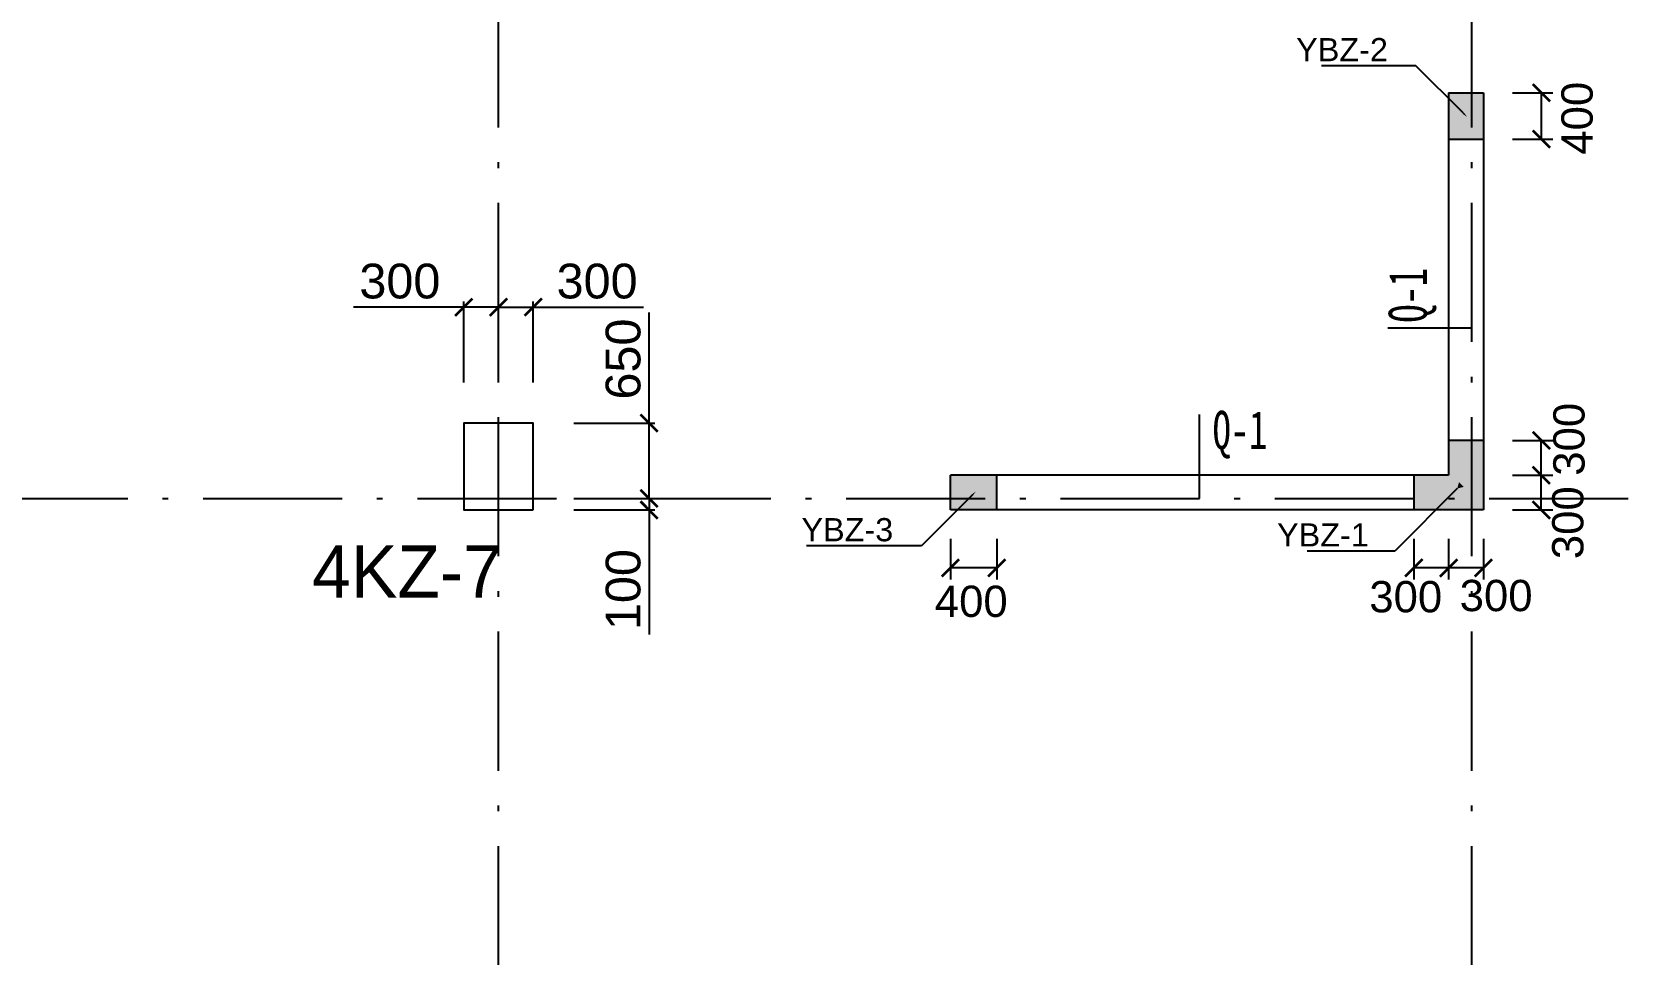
# Model space of a CAD drawing. Header units: millimetres. Extents: x -3831 to 465700, y 39900 to 106100.
# Drawn here: x 248475 to 262359, y 67662 to 75622 of the extents above; entities that cross this region are included whole.
import ezdxf
from ezdxf import colors
from ezdxf.entities.mleader import LeaderData, LeaderLine
from ezdxf.math import Vec2, Vec3

# ---------------------------------------------------------------- set-up
doc = ezdxf.new("R2010")
doc.units = ezdxf.units.MM
doc.linetypes.add('线型2', pattern=[1850, 1200, -300, 50, -300])
for name, color, linetype in [('BZ-name', 160, 'Continuous'), ('column_dim', 90, 'Continuous'), ('DOTE', 10, '线型2'), ('WALL-Beam', 80, 'Continuous'), ('wall_dim', 60, 'Continuous'), ('WALL_INFO', 130, 'Continuous')]:
    doc.layers.add(name, color=color, linetype=linetype)
for name, color, linetype, lineweight in [('S_Cl', 2, 'Continuous', 25), ('S_ColumFocus', 2, 'Continuous', 9), ('S_ConcWall', 3, 'Continuous', 25)]:
    doc.layers.add(name, color=color, linetype=linetype, lineweight=lineweight)
doc.styles.get("Standard").update_dxf_attribs({"font": 'arial.ttf'})
doc.styles.add('xxxx', font='RIF.ttf')
doc.styles.add('宋体', font='')
doc.styles.get('宋体').set_extended_font_data('宋体')
doc.dimstyles.new('ISO-25', dxfattribs={"dimtxt": 2.5, "dimasz": 2.5, "dimexe": 1.25, "dimexo": 0.625, "dimtad": 1, "dimtxsty": 'Standard', "dimcen": 2.5, "dimadec": 0, "dimazin": 0, "dimtfac": 1, "dimtmove": 0, "dimatfit": 3, "dimfxl": 1, "dimarcsym": 0})

# ---------------------------------------------------------------- blocks, each defined once
blk = doc.blocks.new('_DatumFilled')
at = {"color": 0, "linetype": 'ByBlock'}
blk.add_solid([(0, 0.58), (-1, 0), (0, -0.58)], dxfattribs=at)
blk = doc.blocks.new('_ArchTick')
at = {"color": 0, "linetype": 'ByBlock', "const_width": 0.15}
blk.add_lwpolyline([(-0.5, -0.5), (0.5, 0.5)], dxfattribs=at)
blk = doc.blocks.new('*D1082')
at = {"layer": 'column_dim', "color": 0, "lineweight": -2, "transparency": 16777216}
for p, q in [((253800, 71600), (253800, 71750)), ((253150, 71600), (253850, 71600)), ((253150, 71500), (253850, 71500)), ((253800, 71600), (253800, 71500)), ((253800, 71500), (253800, 70426))]:
    blk.add_line(p, q, dxfattribs=at)
at = {"layer": 'Defpoints', "color": 0, "transparency": 16777216}
for p in [(252800, 71600), (252800, 71500), (253800, 71600)]:
    blk.add_point(p, dxfattribs=at)
at = {"layer": 'column_dim', "color": 0, "lineweight": -2, "transparency": 16777216, "xscale": 150, "yscale": 150, "zscale": 150}
for p, rotation in [((253800, 71600), 270), ((253800, 71500), 90)]:
    blk.add_blockref('_ArchTick', p, dxfattribs=dict(at, rotation=rotation))
at = {"layer": 'column_dim', "color": 7, "transparency": 16777216, "insert": (253577, 70813), "char_height": 300, "attachment_point": 5, "rotation": 90}
blk.add_mtext('100', dxfattribs=at)
blk = doc.blocks.new('*D1083')
at = {"layer": 'column_dim', "color": 0, "lineweight": -2, "transparency": 16777216}
for p, q in [((253800, 72250), (253800, 73203)), ((253150, 72250), (253850, 72250)), ((253800, 71600), (253800, 72250)), ((253150, 71600), (253850, 71600))]:
    blk.add_line(p, q, dxfattribs=at)
at = {"layer": 'Defpoints', "color": 0, "transparency": 16777216}
for p in [(252800, 72250), (252800, 71600), (253800, 71600)]:
    blk.add_point(p, dxfattribs=at)
at = {"layer": 'column_dim', "color": 0, "lineweight": -2, "transparency": 16777216, "xscale": 150, "yscale": 150, "zscale": 150}
for p, rotation in [((253800, 72250), 90), ((253800, 71600), 270)]:
    blk.add_blockref('_ArchTick', p, dxfattribs=dict(at, rotation=rotation))
at = {"layer": 'column_dim', "color": 7, "transparency": 16777216, "insert": (253577, 72802), "char_height": 300, "attachment_point": 5, "rotation": 90}
blk.add_mtext('650', dxfattribs=at)
blk = doc.blocks.new('*D1084')
at = {"layer": 'column_dim', "color": 0, "lineweight": -2, "transparency": 16777216}
for p, q in [((252500, 72600), (252500, 73300)), ((252500, 73250), (252800, 73250)), ((252800, 72600), (252800, 73300)), ((252800, 73250), (253752, 73250))]:
    blk.add_line(p, q, dxfattribs=at)
at = {"layer": 'Defpoints', "color": 0, "transparency": 16777216}
for p in [(252500, 73250), (252500, 72250), (252800, 72250)]:
    blk.add_point(p, dxfattribs=at)
at = {"layer": 'column_dim', "color": 0, "lineweight": -2, "transparency": 16777216, "xscale": 150, "yscale": 150, "zscale": 150, "rotation": 180}
blk.add_blockref('_ArchTick', (252500, 73250), dxfattribs=at)
at = {"layer": 'column_dim', "color": 0, "lineweight": -2, "transparency": 16777216, "xscale": 150, "yscale": 150, "zscale": 150}
blk.add_blockref('_ArchTick', (252800, 73250), dxfattribs=at)
at = {"layer": 'column_dim', "color": 7, "transparency": 16777216, "insert": (253351, 73473), "char_height": 300, "attachment_point": 5}
blk.add_mtext('300', dxfattribs=at)
blk = doc.blocks.new('*D1085')
at = {"layer": 'column_dim', "color": 0, "lineweight": -2, "transparency": 16777216}
for p, q in [((252200, 73250), (251248, 73250)), ((252200, 72600), (252200, 73300)), ((252500, 73250), (252200, 73250)), ((252500, 72600), (252500, 73300))]:
    blk.add_line(p, q, dxfattribs=at)
at = {"layer": 'Defpoints', "color": 0, "transparency": 16777216}
for p in [(252500, 73250), (252200, 72250), (252500, 72250)]:
    blk.add_point(p, dxfattribs=at)
at = {"layer": 'column_dim', "color": 0, "lineweight": -2, "transparency": 16777216, "xscale": 150, "yscale": 150, "zscale": 150, "rotation": 180}
blk.add_blockref('_ArchTick', (252200, 73250), dxfattribs=at)
at = {"layer": 'column_dim', "color": 0, "lineweight": -2, "transparency": 16777216, "xscale": 150, "yscale": 150, "zscale": 150}
blk.add_blockref('_ArchTick', (252500, 73250), dxfattribs=at)
at = {"layer": 'column_dim', "color": 7, "transparency": 16777216, "insert": (251649, 73473), "char_height": 300, "attachment_point": 5}
blk.add_mtext('300', dxfattribs=at)
blk = doc.blocks.new('*D2827')
at = {"layer": 'Defpoints', "color": 0, "transparency": 16777216}
for p in [(260700, 71500), (261000, 71500), (260700, 71000)]:
    blk.add_point(p, dxfattribs=at)
at = {"layer": 'wall_dim', "color": 0, "lineweight": -2, "transparency": 16777216}
for p, q in [((260700, 71250), (260700, 70901)), ((261000, 71250), (261000, 70901)), ((261000, 71000), (260700, 71000))]:
    blk.add_line(p, q, dxfattribs=at)
at = {"layer": 'wall_dim', "color": 0, "lineweight": -2, "transparency": 16777216, "xscale": 150, "yscale": 150, "zscale": 150, "rotation": 180}
blk.add_blockref('_ArchTick', (260700, 71000), dxfattribs=at)
at = {"layer": 'wall_dim', "color": 0, "lineweight": -2, "transparency": 16777216, "xscale": 150, "yscale": 150, "zscale": 150}
blk.add_blockref('_ArchTick', (261000, 71000), dxfattribs=at)
at = {"layer": 'wall_dim', "color": 7, "transparency": 16777216, "insert": (261110, 70760), "char_height": 270, "attachment_point": 5}
blk.add_mtext('300', dxfattribs=at)
blk = doc.blocks.new('*D2828')
at = {"layer": 'Defpoints', "color": 0, "transparency": 16777216}
for p in [(260400, 71500), (260700, 71500), (260400, 71000)]:
    blk.add_point(p, dxfattribs=at)
at = {"layer": 'wall_dim', "color": 0, "lineweight": -2, "transparency": 16777216}
for p, q in [((260400, 71250), (260400, 70901)), ((260700, 71250), (260700, 70901)), ((260700, 71000), (260400, 71000))]:
    blk.add_line(p, q, dxfattribs=at)
at = {"layer": 'wall_dim', "color": 0, "lineweight": -2, "transparency": 16777216, "xscale": 150, "yscale": 150, "zscale": 150, "rotation": 180}
blk.add_blockref('_ArchTick', (260400, 71000), dxfattribs=at)
at = {"layer": 'wall_dim', "color": 0, "lineweight": -2, "transparency": 16777216, "xscale": 150, "yscale": 150, "zscale": 150}
blk.add_blockref('_ArchTick', (260700, 71000), dxfattribs=at)
at = {"layer": 'wall_dim', "color": 7, "transparency": 16777216, "insert": (260330, 70750), "char_height": 270, "attachment_point": 5}
blk.add_mtext('300', dxfattribs=at)
blk = doc.blocks.new('*D2829')
at = {"layer": 'Defpoints', "color": 0, "transparency": 16777216}
for p in [(261000, 71800), (261500, 71800), (261000, 71500)]:
    blk.add_point(p, dxfattribs=at)
at = {"layer": 'wall_dim', "color": 0, "lineweight": -2, "transparency": 16777216}
for p, q in [((261250, 71800), (261599, 71800)), ((261500, 71500), (261500, 71800)), ((261250, 71500), (261599, 71500))]:
    blk.add_line(p, q, dxfattribs=at)
at = {"layer": 'wall_dim', "color": 0, "lineweight": -2, "transparency": 16777216, "xscale": 150, "yscale": 150, "zscale": 150}
for p, rotation in [((261500, 71800), 90), ((261500, 71500), 270)]:
    blk.add_blockref('_ArchTick', p, dxfattribs=dict(at, rotation=rotation))
at = {"layer": 'wall_dim', "color": 7, "transparency": 16777216, "insert": (261730, 71390), "char_height": 270, "attachment_point": 5, "rotation": 90}
blk.add_mtext('300', dxfattribs=at)
blk = doc.blocks.new('*D2830')
at = {"layer": 'Defpoints', "color": 0, "transparency": 16777216}
for p in [(261000, 72100), (261500, 72100), (261000, 71800)]:
    blk.add_point(p, dxfattribs=at)
at = {"layer": 'wall_dim', "color": 0, "lineweight": -2, "transparency": 16777216}
for p, q in [((261250, 72100), (261599, 72100)), ((261500, 71800), (261500, 72100)), ((261250, 71800), (261599, 71800))]:
    blk.add_line(p, q, dxfattribs=at)
at = {"layer": 'wall_dim', "color": 0, "lineweight": -2, "transparency": 16777216, "xscale": 150, "yscale": 150, "zscale": 150}
for p, rotation in [((261500, 72100), 90), ((261500, 71800), 270)]:
    blk.add_blockref('_ArchTick', p, dxfattribs=dict(at, rotation=rotation))
at = {"layer": 'wall_dim', "color": 7, "transparency": 16777216, "insert": (261740, 72110), "char_height": 270, "attachment_point": 5, "rotation": 90}
blk.add_mtext('300', dxfattribs=at)
blk = doc.blocks.new('*D2831')
at = {"layer": 'Defpoints', "color": 0, "transparency": 16777216}
for p in [(261000, 75100), (261000, 74700), (261500, 74700)]:
    blk.add_point(p, dxfattribs=at)
at = {"layer": 'wall_dim', "color": 0, "lineweight": -2, "transparency": 16777216}
for p, q in [((261250, 75100), (261599, 75100)), ((261500, 75100), (261500, 74700)), ((261250, 74700), (261599, 74700))]:
    blk.add_line(p, q, dxfattribs=at)
at = {"layer": 'wall_dim', "color": 0, "lineweight": -2, "transparency": 16777216, "xscale": 150, "yscale": 150, "zscale": 150}
for p, rotation in [((261500, 75100), 90), ((261500, 74700), 270)]:
    blk.add_blockref('_ArchTick', p, dxfattribs=dict(at, rotation=rotation))
at = {"layer": 'wall_dim', "color": 7, "transparency": 16777216, "insert": (261810, 74880), "char_height": 270, "attachment_point": 5, "rotation": 90}
blk.add_mtext('400', dxfattribs=at)
blk = doc.blocks.new('*D2832')
at = {"layer": 'Defpoints', "color": 0, "transparency": 16777216}
for p in [(256400, 71500), (256800, 71500), (256400, 71000)]:
    blk.add_point(p, dxfattribs=at)
at = {"layer": 'wall_dim', "color": 0, "lineweight": -2, "transparency": 16777216}
for p, q in [((256400, 71250), (256400, 70901)), ((256800, 71250), (256800, 70901)), ((256800, 71000), (256400, 71000))]:
    blk.add_line(p, q, dxfattribs=at)
at = {"layer": 'wall_dim', "color": 0, "lineweight": -2, "transparency": 16777216, "xscale": 150, "yscale": 150, "zscale": 150, "rotation": 180}
blk.add_blockref('_ArchTick', (256400, 71000), dxfattribs=at)
at = {"layer": 'wall_dim', "color": 0, "lineweight": -2, "transparency": 16777216, "xscale": 150, "yscale": 150, "zscale": 150}
blk.add_blockref('_ArchTick', (256800, 71000), dxfattribs=at)
at = {"layer": 'wall_dim', "color": 7, "transparency": 16777216, "insert": (256580, 70710), "char_height": 270, "attachment_point": 5}
blk.add_mtext('400', dxfattribs=at)
blk = doc.blocks.new('*D3266')
at = {"layer": 'Defpoints', "color": 0, "transparency": 16777216}
for p in [(260700, 71500), (261000, 71500), (260700, 71000)]:
    blk.add_point(p, dxfattribs=at)
at = {"layer": 'wall_dim', "color": 0, "lineweight": -2, "transparency": 16777216}
for p, q in [((260700, 71250), (260700, 70901)), ((261000, 71250), (261000, 70901)), ((261000, 71000), (260700, 71000))]:
    blk.add_line(p, q, dxfattribs=at)
at = {"layer": 'wall_dim', "color": 0, "lineweight": -2, "transparency": 16777216, "xscale": 150, "yscale": 150, "zscale": 150, "rotation": 180}
blk.add_blockref('_ArchTick', (260700, 71000), dxfattribs=at)
at = {"layer": 'wall_dim', "color": 0, "lineweight": -2, "transparency": 16777216, "xscale": 150, "yscale": 150, "zscale": 150}
blk.add_blockref('_ArchTick', (261000, 71000), dxfattribs=at)
at = {"layer": 'wall_dim', "color": 7, "transparency": 16777216, "insert": (261110, 70760), "char_height": 270, "attachment_point": 5}
blk.add_mtext('300', dxfattribs=at)
blk = doc.blocks.new('*D3267')
at = {"layer": 'Defpoints', "color": 0, "transparency": 16777216}
for p in [(260400, 71500), (260700, 71500), (260400, 71000)]:
    blk.add_point(p, dxfattribs=at)
at = {"layer": 'wall_dim', "color": 0, "lineweight": -2, "transparency": 16777216}
for p, q in [((260400, 71250), (260400, 70901)), ((260700, 71250), (260700, 70901)), ((260700, 71000), (260400, 71000))]:
    blk.add_line(p, q, dxfattribs=at)
at = {"layer": 'wall_dim', "color": 0, "lineweight": -2, "transparency": 16777216, "xscale": 150, "yscale": 150, "zscale": 150, "rotation": 180}
blk.add_blockref('_ArchTick', (260400, 71000), dxfattribs=at)
at = {"layer": 'wall_dim', "color": 0, "lineweight": -2, "transparency": 16777216, "xscale": 150, "yscale": 150, "zscale": 150}
blk.add_blockref('_ArchTick', (260700, 71000), dxfattribs=at)
at = {"layer": 'wall_dim', "color": 7, "transparency": 16777216, "insert": (260330, 70750), "char_height": 270, "attachment_point": 5}
blk.add_mtext('300', dxfattribs=at)
blk = doc.blocks.new('*D3268')
at = {"layer": 'Defpoints', "color": 0, "transparency": 16777216}
for p in [(261000, 71800), (261500, 71800), (261000, 71500)]:
    blk.add_point(p, dxfattribs=at)
at = {"layer": 'wall_dim', "color": 0, "lineweight": -2, "transparency": 16777216}
for p, q in [((261250, 71800), (261599, 71800)), ((261500, 71500), (261500, 71800)), ((261250, 71500), (261599, 71500))]:
    blk.add_line(p, q, dxfattribs=at)
at = {"layer": 'wall_dim', "color": 0, "lineweight": -2, "transparency": 16777216, "xscale": 150, "yscale": 150, "zscale": 150}
for p, rotation in [((261500, 71800), 90), ((261500, 71500), 270)]:
    blk.add_blockref('_ArchTick', p, dxfattribs=dict(at, rotation=rotation))
at = {"layer": 'wall_dim', "color": 7, "transparency": 16777216, "insert": (261730, 71390), "char_height": 270, "attachment_point": 5, "rotation": 90}
blk.add_mtext('300', dxfattribs=at)
blk = doc.blocks.new('*D3269')
at = {"layer": 'Defpoints', "color": 0, "transparency": 16777216}
for p in [(261000, 72100), (261500, 72100), (261000, 71800)]:
    blk.add_point(p, dxfattribs=at)
at = {"layer": 'wall_dim', "color": 0, "lineweight": -2, "transparency": 16777216}
for p, q in [((261250, 72100), (261599, 72100)), ((261500, 71800), (261500, 72100)), ((261250, 71800), (261599, 71800))]:
    blk.add_line(p, q, dxfattribs=at)
at = {"layer": 'wall_dim', "color": 0, "lineweight": -2, "transparency": 16777216, "xscale": 150, "yscale": 150, "zscale": 150}
for p, rotation in [((261500, 72100), 90), ((261500, 71800), 270)]:
    blk.add_blockref('_ArchTick', p, dxfattribs=dict(at, rotation=rotation))
at = {"layer": 'wall_dim', "color": 7, "transparency": 16777216, "insert": (261740, 72110), "char_height": 270, "attachment_point": 5, "rotation": 90}
blk.add_mtext('300', dxfattribs=at)
blk = doc.blocks.new('*D3270')
at = {"layer": 'Defpoints', "color": 0, "transparency": 16777216}
for p in [(261000, 75100), (261000, 74700), (261500, 74700)]:
    blk.add_point(p, dxfattribs=at)
at = {"layer": 'wall_dim', "color": 0, "lineweight": -2, "transparency": 16777216}
for p, q in [((261250, 75100), (261599, 75100)), ((261500, 75100), (261500, 74700)), ((261250, 74700), (261599, 74700))]:
    blk.add_line(p, q, dxfattribs=at)
at = {"layer": 'wall_dim', "color": 0, "lineweight": -2, "transparency": 16777216, "xscale": 150, "yscale": 150, "zscale": 150}
for p, rotation in [((261500, 75100), 90), ((261500, 74700), 270)]:
    blk.add_blockref('_ArchTick', p, dxfattribs=dict(at, rotation=rotation))
at = {"layer": 'wall_dim', "color": 7, "transparency": 16777216, "insert": (261810, 74880), "char_height": 270, "attachment_point": 5, "rotation": 90}
blk.add_mtext('400', dxfattribs=at)
blk = doc.blocks.new('*D3271')
at = {"layer": 'Defpoints', "color": 0, "transparency": 16777216}
for p in [(256400, 71500), (256800, 71500), (256400, 71000)]:
    blk.add_point(p, dxfattribs=at)
at = {"layer": 'wall_dim', "color": 0, "lineweight": -2, "transparency": 16777216}
for p, q in [((256400, 71250), (256400, 70901)), ((256800, 71250), (256800, 70901)), ((256800, 71000), (256400, 71000))]:
    blk.add_line(p, q, dxfattribs=at)
at = {"layer": 'wall_dim', "color": 0, "lineweight": -2, "transparency": 16777216, "xscale": 150, "yscale": 150, "zscale": 150, "rotation": 180}
blk.add_blockref('_ArchTick', (256400, 71000), dxfattribs=at)
at = {"layer": 'wall_dim', "color": 0, "lineweight": -2, "transparency": 16777216, "xscale": 150, "yscale": 150, "zscale": 150}
blk.add_blockref('_ArchTick', (256800, 71000), dxfattribs=at)
at = {"layer": 'wall_dim', "color": 7, "transparency": 16777216, "insert": (256580, 70710), "char_height": 270, "attachment_point": 5}
blk.add_mtext('400', dxfattribs=at)

msp = doc.modelspace()

# ---------------------------------------------------------------- hatches: boundary and pattern name
at = {"layer": 'WALL-Beam', "true_color": 0x636466}
h = msp.add_hatch(color=251, dxfattribs=at)
h.dxf.hatch_style = 1
h.paths.add_polyline_path([(260700, 74700), (261000, 74700), (261000, 75100), (260700, 75100)])
h = msp.add_hatch(color=251, dxfattribs=at)
h.dxf.hatch_style = 1
h.paths.add_polyline_path([(261000, 72100), (260700, 72100), (260700, 71800), (260400, 71800), (260400, 71500), (261000, 71500)])
h = msp.add_hatch(color=251, dxfattribs=at)
h.dxf.hatch_style = 1
h.paths.add_polyline_path([(256800, 71500), (256800, 71800), (256400, 71800), (256400, 71500)])

# ---------------------------------------------------------------- linework, layer by layer
at = {"layer": 'DOTE'}
for p, q in [((252500, 60000), (252500, 101300)), ((260900, 60000), (260900, 101300)), ((200000, 71600), (272500, 71600))]:
    msp.add_line(p, q, dxfattribs=at)
at = {"layer": 'S_Cl'}
msp.add_lwpolyline([(252800, 71500), (252800, 72250), (252200, 72250), (252200, 71500)], close=True, dxfattribs=at)
at = {"layer": 'S_ConcWall'}
for p, q in [((260700, 75100), (260700, 71800)), ((260700, 75100), (261000, 75100)), ((261000, 75100), (261000, 71500)), ((260700, 74700), (261000, 74700)), ((261000, 72100), (260700, 72100)), ((260700, 71800), (256400, 71800)), ((256400, 71500), (256400, 71800)), ((256800, 71500), (256800, 71800)), ((260400, 71800), (260400, 71500)), ((261000, 71500), (256400, 71500))]:
    msp.add_line(p, q, dxfattribs=at)
at = {"layer": 'WALL_INFO'}
for p, q in [((260900, 73070), (260175, 73070)), ((258550, 71600), (258550, 72325))]:
    msp.add_line(p, q, dxfattribs=at)

# ---------------------------------------------------------------- texts
at = {"layer": 'S_ColumFocus', "insert": (250890.98346, 71194.37245), "char_height": 450, "width": 804, "attachment_point": 1, "style": 'xxxx'}
msp.add_mtext('4KZ-7', dxfattribs=at)
at = {"layer": 'WALL_INFO', "insert": (260389.36586, 73352.04835), "char_height": 330, "width": 393.75, "attachment_point": 5, "rotation": 90, "line_spacing_factor": 1.1, "style": '宋体'}
msp.add_mtext('\\pxsm1;{\\W0.7;Q-1}', dxfattribs=at)
at = {"layer": 'WALL_INFO', "insert": (258899.05458, 72148.79153), "char_height": 330, "width": 393.75, "attachment_point": 5, "line_spacing_factor": 1.1, "style": '宋体'}
msp.add_mtext('\\pxsm1;{\\W0.7;Q-1}', dxfattribs=at)

# ---------------------------------------------------------------- dimensions: what is measured, and where the dimension line sits
at = {"layer": 'column_dim'}
for p1, p2, distance, picture, middle in [((252200, 72250), (252500, 72250), 1000, '*D1085', (251649.20191, 73473.27422)), ((252800, 72250), (252500, 72250), -1000, '*D1084', (253350.79809, 73473.27422)), ((252800, 72250), (252800, 71600), 1000, '*D1083', (253576.8281, 72801.71896)), ((252800, 71500), (252800, 71600), -1000, '*D1082', (253576.8281, 70813.21965))]:
    dim = msp.add_aligned_dim(p1=p1, p2=p2, distance=distance, dimstyle='ISO-25', override={"dimtxt": 300, "dimasz": 150, "dimexe": 50, "dimexo": 350, "dimgap": 70, "dimjust": 1, "dimblk1": 'ArchTick', "dimblk2": 'ArchTick', "dimsah": 1, "dimclrt": 7}, dxfattribs=at)
    dim.commit()
    dim.dimension.update_dxf_attribs({"geometry": picture, "text_midpoint": middle})
at = {"layer": 'wall_dim'}
for base, p1, p2, angle, picture, middle in [((261500, 74700), (261000, 75100), (261000, 74700), 270, '*D2831', (261810, 74880)), ((261500, 74700), (261000, 75100), (261000, 74700), 270, '*D3270', (261810, 74880)), ((261500, 72100), (261000, 71800), (261000, 72100), 270, '*D2830', (261740, 72110)), ((261500, 72100), (261000, 71800), (261000, 72100), 270, '*D3269', (261740, 72110)), ((261500, 71800), (261000, 71500), (261000, 71800), 270, '*D2829', (261730, 71390)), ((261500, 71800), (261000, 71500), (261000, 71800), 270, '*D3268', (261730, 71390)), ((256400, 71000), (256800, 71500), (256400, 71500), 180, '*D2832', (256580, 70710)), ((256400, 71000), (256800, 71500), (256400, 71500), 180, '*D3271', (256580, 70710)), ((260400, 71000), (260700, 71500), (260400, 71500), 180, '*D2828', (260330, 70750)), ((260400, 71000), (260700, 71500), (260400, 71500), 180, '*D3267', (260330, 70750)), ((260700, 71000), (261000, 71500), (260700, 71500), 180, '*D2827', (261110, 70760)), ((260700, 71000), (261000, 71500), (260700, 71500), 180, '*D3266', (261110, 70760))]:
    dim = msp.add_linear_dim(base=base, p1=p1, p2=p2, angle=angle, dimstyle='ISO-25', override={"dimtxt": 270, "dimasz": 150, "dimexe": 99, "dimexo": 250, "dimgap": 150, "dimblk1": 'ArchTick', "dimblk2": 'ArchTick', "dimsah": 1, "dimclrt": 7, "dimtix": 1, "dimtmove": 2}, dxfattribs=at)
    dim.commit()
    dim.dimension.update_dxf_attribs({"geometry": picture, "text_midpoint": middle, "dimtype": 160})

# ---------------------------------------------------------------- leaders
at = {"layer": 'BZ-name'}
ml = msp.add_multileader_mtext('Standard', dxfattribs=at)
ml.set_content('YBZ-2', color=256)
ml.set_leader_properties()
ml.build(insert=Vec2(0, 0))
ml.multileader.update_dxf_attribs({"text_left_attachment_type": 6, "text_right_attachment_type": 6, "dogleg_length": 200, "arrow_head_size": 50})
ctx = ml.context
ctx.base_point, ctx.char_height, ctx.arrow_head_size, ctx.landing_gap_size, ctx.plane_origin = Vec3(259341.92362, 75331.81444), 200, 50, 50, Vec3(260860, 74890)
ctx.left_attachment, ctx.right_attachment, ctx.text_align_type = 6, 6, 1
notes = []
notes.append((ctx, [(0, (1, 1, 0), (260418.18556, 75331.81444), (-1, 0), 200, [(0, [(260860, 74890)], 0, [])])]))
ctx.mtext.insert, ctx.mtext.width, ctx.mtext.alignment, ctx.mtext.flow_direction = Vec3(259780.05459, 75571.81444), 560, 2, 5
ml = msp.add_multileader_mtext('Standard', dxfattribs=at)
ml.set_content('YBZ-3', color=256)
ml.set_leader_properties()
ml.build(insert=Vec2(0, 0))
ml.multileader.update_dxf_attribs({"text_left_attachment_type": 6, "text_right_attachment_type": 6, "dogleg_length": 200, "arrow_head_size": 50})
ctx = ml.context
ctx.base_point, ctx.char_height, ctx.arrow_head_size, ctx.landing_gap_size, ctx.plane_origin = Vec3(255071.58531, 71189.89363), 200, 50, 50, Vec3(256620, 71660)
ctx.left_attachment, ctx.right_attachment, ctx.text_align_type = 6, 6, 1
notes.append((ctx, [(0, (1, 1, 0), (256149.89363, 71189.89363), (-1, 0), 200, [(0, [(256620, 71660)], 0, [])])]))
ctx.mtext.insert, ctx.mtext.alignment, ctx.mtext.flow_direction = Vec3(255510.73947, 71429.89363), 2, 5
ml = msp.add_multileader_mtext('Standard', dxfattribs=at)
ml.set_content('YBZ-1', color=256)
ml.set_leader_properties()
ml.set_arrow_properties(name='DATUMFILLED')
ml.build(insert=Vec2(0, 0))
ml.multileader.update_dxf_attribs({"text_left_attachment_type": 6, "text_right_attachment_type": 6, "dogleg_length": 200, "arrow_head_size": 50})
ctx = ml.context
ctx.base_point, ctx.char_height, ctx.arrow_head_size, ctx.landing_gap_size, ctx.plane_origin = Vec3(259195.2784, 71144.97826), 200, 50, 50, Vec3(260810, 71720)
ctx.left_attachment, ctx.right_attachment, ctx.text_align_type = 6, 6, 1
notes.append((ctx, [(0, (1, 1, 0), (260234.97826, 71144.97826), (-1, 0), 200, [(0, [(260810, 71720)], 0, [])])]))
ctx.mtext.insert, ctx.mtext.width, ctx.mtext.alignment, ctx.mtext.flow_direction = Vec3(259615.12833, 71384.97826), 500, 2, 5
for ctx, leaders in notes:
    for number, flags, end, landing, length, lines in leaders:
        leader = LeaderData()
        leader.index, (leader.has_last_leader_line, leader.has_dogleg_vector, leader.attachment_direction) = number, flags
        leader.last_leader_point, leader.dogleg_vector, leader.dogleg_length = Vec3(end), Vec3(landing), length
        for number, points, colour, breaks in lines:
            line = LeaderLine()
            line.index, line.vertices, line.color, line.breaks = number, Vec3.list(points), colors.encode_raw_color(colour), breaks
            leader.lines.append(line)
        ctx.leaders.append(leader)

doc.saveas('drawing.dxf')
